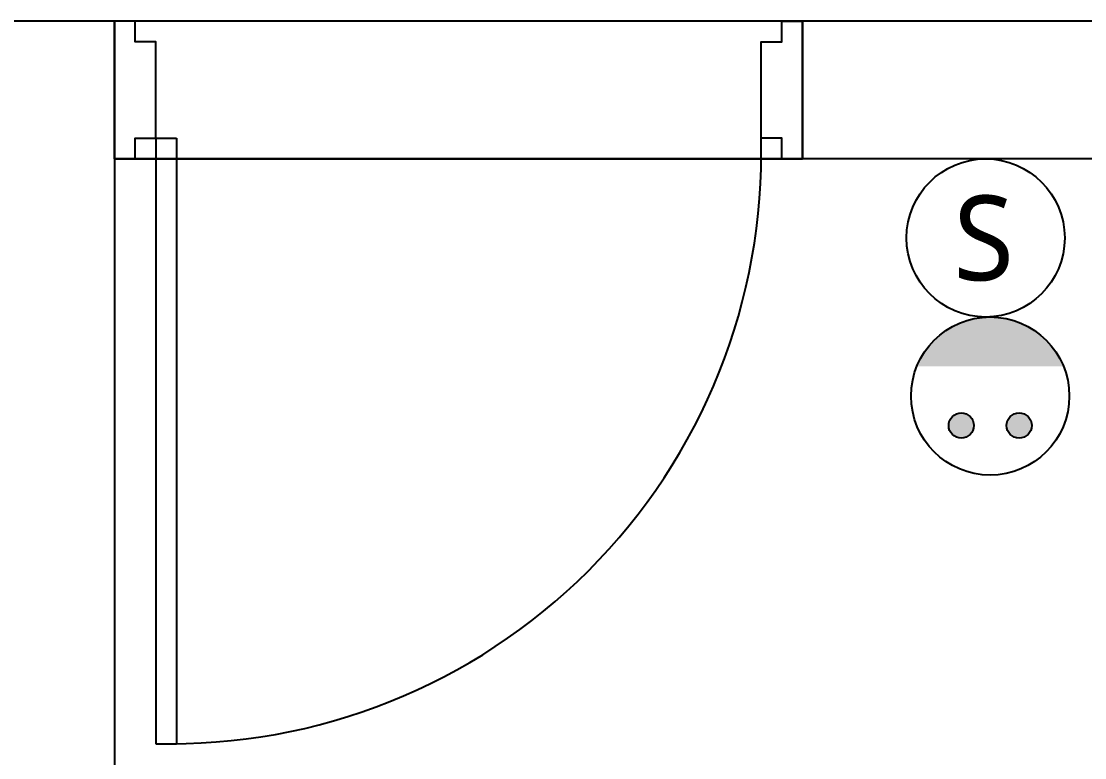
# Model space of a CAD drawing. Header units: inches. Extents: x 7740 to 83056, y -9304 to 75068.
# Drawn here: x 39914 to 41460, y 42663 to 43734 of the extents above; entities that cross this region are included whole.
import ezdxf

# ---------------------------------------------------------------- set-up
doc = ezdxf.new("R2010")
doc.units = ezdxf.units.IN
doc.header["$LTSCALE"] = 50
doc.header["$MEASUREMENT"] = 0
for name, color, linetype in [('02-WAL', 2, 'Continuous'), ('04-WIN', 4, 'Continuous'), ('도면층2', 2, 'Continuous'), ('도면층4', 4, 'Continuous'), ('도면층5', 5, 'Continuous'), ('설비', 7, 'Continuous')]:
    doc.layers.add(name, color=color, linetype=linetype)
doc.styles.get("Standard").update_dxf_attribs({"font": 'txt.shx', "bigfont": 'whgtxt.shx'})

# ---------------------------------------------------------------- blocks, each defined once
blk = doc.blocks.new('FLOORPLAN')
at = {"layer": '02-WAL'}
for p, q in [((42864.9, 45894.9), (39669.9, 45894.9)), ((39869.9, 45694.9), (39869.9, 45894.9)), ((40869.9, 45694.9), (40869.9, 45894.9)), ((43845.9, 45694.9), (39869.9, 45694.9)), ((39869.9, 45694.9), (39869.9, 42637.9))]:
    blk.add_line(p, q, dxfattribs=at)
at = {"layer": '04-WIN'}
for q in [(39929.9, 44844.3), (39929.9, 44844.9)]:
    blk.add_line((39929.9, 45724.9), q, dxfattribs=at)
at = {"layer": '도면층2'}
for p, q in [((39869.9, 45694.9), (39869.9, 45894.9)), ((40869.9, 45694.9), (40869.9, 45894.9))]:
    blk.add_line(p, q, dxfattribs=at)
at = {"layer": '도면층4'}
for p, q in [((40869.9, 45894.9), (39869.9, 45894.9)), ((39869.9, 45894.9), (39869.9, 45694.9)), ((39869.9, 45694.9), (39869.9, 45894.9)), ((40869.9, 45694.9), (40869.9, 45894.9)), ((39929.9, 45724.9), (39929.9, 44844.3)), ((39929.9, 45724.9), (39959.9, 45724.9)), ((39959.9, 45724.9), (39959.9, 44844.9)), ((39869.9, 45694.9), (40869.9, 45694.9)), ((39929.9, 44844.3), (39959.9, 44844.3))]:
    blk.add_line(p, q, dxfattribs=at)
for points in [[(39869.9, 45694.9), (39899.9, 45694.9), (39899.9, 45724.9), (39929.9, 45724.9), (39929.9, 45864.9), (39899.9, 45864.9), (39899.9, 45894.9), (39869.9, 45894.9), (39869.9, 45694.9)], [(40869.9, 45694.9), (40839.9, 45694.9), (40839.9, 45724.9), (40809.9, 45724.9), (40809.9, 45864.9), (40839.9, 45864.9), (40839.9, 45894.9), (40869.9, 45894.9), (40869.9, 45694.9)]]:
    blk.add_lwpolyline(points, dxfattribs=at)
at = {"layer": '도면층5'}
blk.add_arc((39951.7, 45703), 858.4, 268.5423, 1.4577, dxfattribs=at)
blk = doc.blocks.new('swich')
at = {"layer": '설비', "color": 140}
blk.add_circle((372828.6, -86554.1), 84, dxfattribs=at)
at = {"layer": '설비', "color": 140, "insert": (372858.7, -86509.1), "char_height": 90, "attachment_point": 3}
blk.add_mtext_dynamic_manual_height_columns('{\\fMalgun Gothic|b0|i0|c129|p50;S}', width=143.497, gutter_width=1, heights=[0], dxfattribs=at)
blk = doc.blocks.new('egoo')
at = {"layer": '설비'}
h = blk.add_hatch(color=140, dxfattribs=at)
edge = h.paths.add_edge_path()
edge.add_arc((1015645.3, 443433.7), 22.3, 0, 360)
h = blk.add_hatch(color=140, dxfattribs=at)
edge = h.paths.add_edge_path()
edge.add_arc((1015747.7, 443433.7), 22.3, 0, 360)
h = blk.add_hatch(color=140, dxfattribs=at)
edge = h.paths.add_edge_path()
edge.add_line((1015826.3, 443329.1), (1015566.6, 443329.1))
edge.add_ellipse((1015696.5, 443381.5), major_axis=(99, 99), ratio=1, start_angle=156.9578, end_angle=293.0422)
at = {"layer": '설비', "color": 140}
for centre, radius in [((1015696.5, 443381.5), 140), ((1015645.3, 443433.7), 22.3), ((1015747.7, 443433.7), 22.3)]:
    blk.add_circle(centre, radius, dxfattribs=at)

msp = doc.modelspace()

# ---------------------------------------------------------------- block references
msp.add_blockref('FLOORPLAN', (179.4, -2161.2))
at = {"layer": '설비', "color": 140, "xscale": 1.369047619047649, "yscale": 1.369047619047649, "zscale": 1.369047619047649}
msp.add_blockref('swich', (-469104.4, 161915.4), dxfattribs=at)
at = {"layer": '설비', "color": 253, "xscale": 0.8214285869294656, "yscale": 0.8214285869294656, "zscale": 0.8214285869294656, "rotation": 180}
msp.add_blockref('egoo', (875644.5, 407395.1), dxfattribs=at)

doc.saveas('drawing.dxf')
